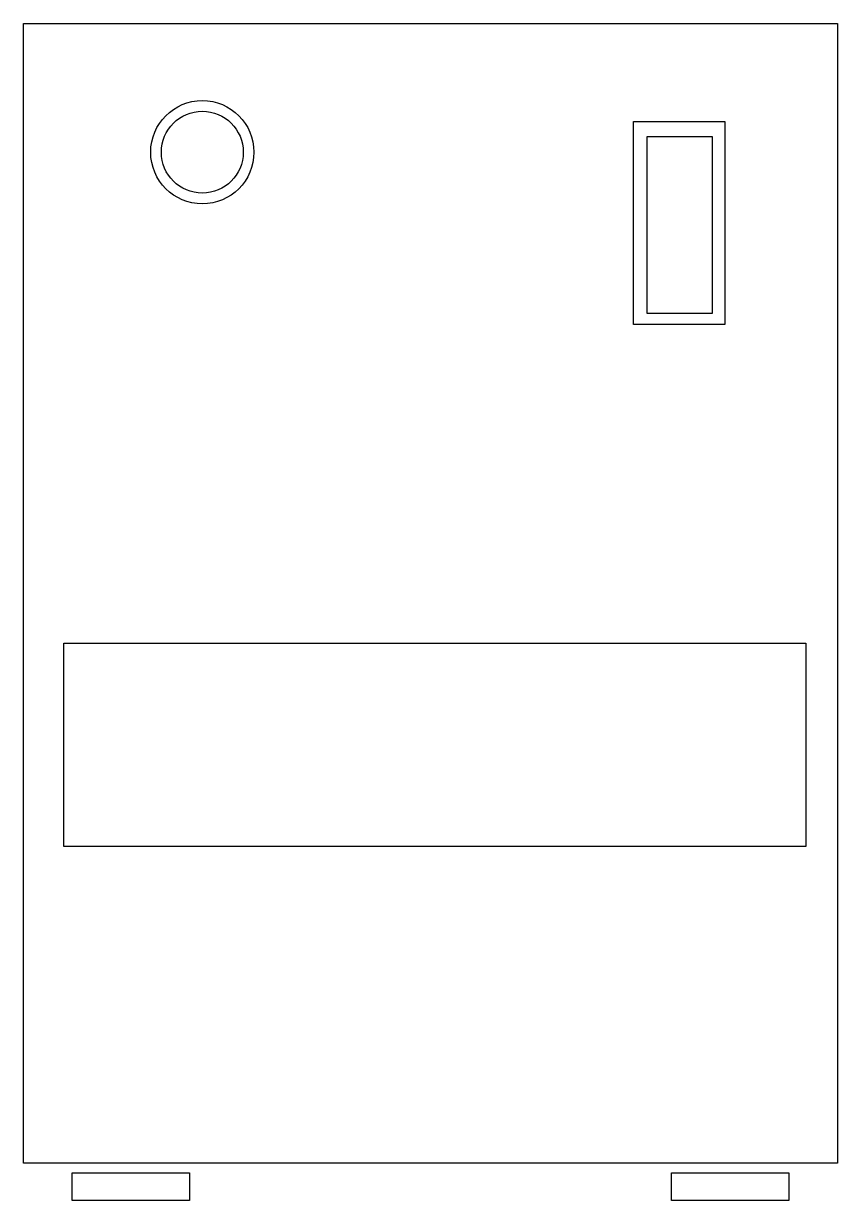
# Model space of a CAD drawing. Header units: millimetres. Extents: x 1335.232 to 1335.332, y 2711.484 to 2711.628.
import ezdxf

# ---------------------------------------------------------------- set-up
doc = ezdxf.new("R2010")
doc.units = ezdxf.units.MM
doc.header["$LTSCALE"] = 10
doc.layers.add('Equipam_informática', color=1, linetype='Continuous')

msp = doc.modelspace()

# ---------------------------------------------------------------- linework, layer by layer
at = {"layer": 'Equipam_informática'}
for p, q in [((1335.23692, 2711.55231), (1335.32807, 2711.55231)), ((1335.23692, 2711.52732), (1335.23692, 2711.55231)), ((1335.32807, 2711.55231), (1335.32807, 2711.52732)), ((1335.32807, 2711.52732), (1335.23692, 2711.52732))]:
    msp.add_line(p, q, dxfattribs=at)
for points in [[(1335.33196, 2711.62843), (1335.33196, 2711.48843), (1335.23196, 2711.48843), (1335.23196, 2711.62843)], [(1335.31812, 2711.59144), (1335.3069, 2711.59144), (1335.3069, 2711.61641), (1335.31812, 2711.61641)], [(1335.31655, 2711.59282), (1335.30856, 2711.59282), (1335.30856, 2711.61457), (1335.31655, 2711.61457)], [(1335.25233, 2711.48722), (1335.25233, 2711.48383), (1335.23794, 2711.48383), (1335.23794, 2711.48722)], [(1335.32597, 2711.48722), (1335.32597, 2711.48383), (1335.31158, 2711.48383), (1335.31158, 2711.48722)]]:
    msp.add_lwpolyline(points, close=True, dxfattribs=at)
for radius in [0.00634, 0.00503]:
    msp.add_circle((1335.25392, 2711.61262), radius, dxfattribs=at)

doc.saveas('drawing.dxf')
